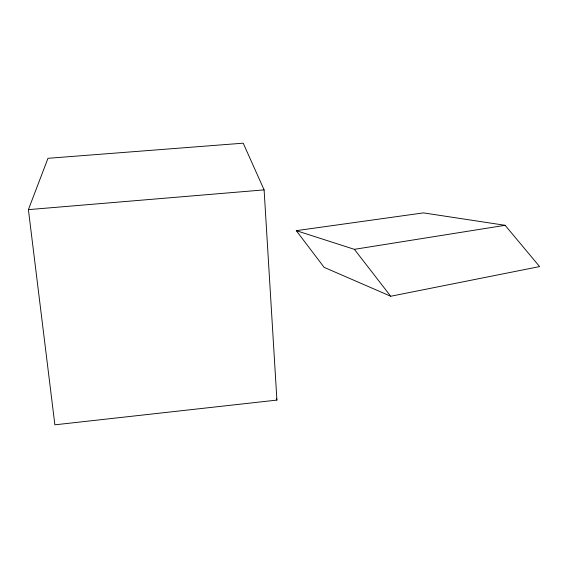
<?xml version="1.0" encoding="UTF-8"?>
<svg xmlns="http://www.w3.org/2000/svg" width="568" height="568" viewBox="0 0 568 568"><rect width="100%" height="100%" fill="white"/><g stroke="black" fill="none" stroke-linecap="round" stroke-linejoin="round"><path stroke-width="0.85" d="M28.4 209.635L47.975 158.309L243.21 143.179L264.106 189.882L276.907 400.092L54.876 424.821L28.4 209.635L264.106 189.882M390.72 296.248L539.6 266.577L505.115 225.304L423.43 212.886L296.283 230.658L324.129 267.343L390.72 296.248L354.389 249.338L296.283 230.658M354.389 249.338L505.115 225.304M276.424 398.381L276.907 400.092"/></g></svg>
